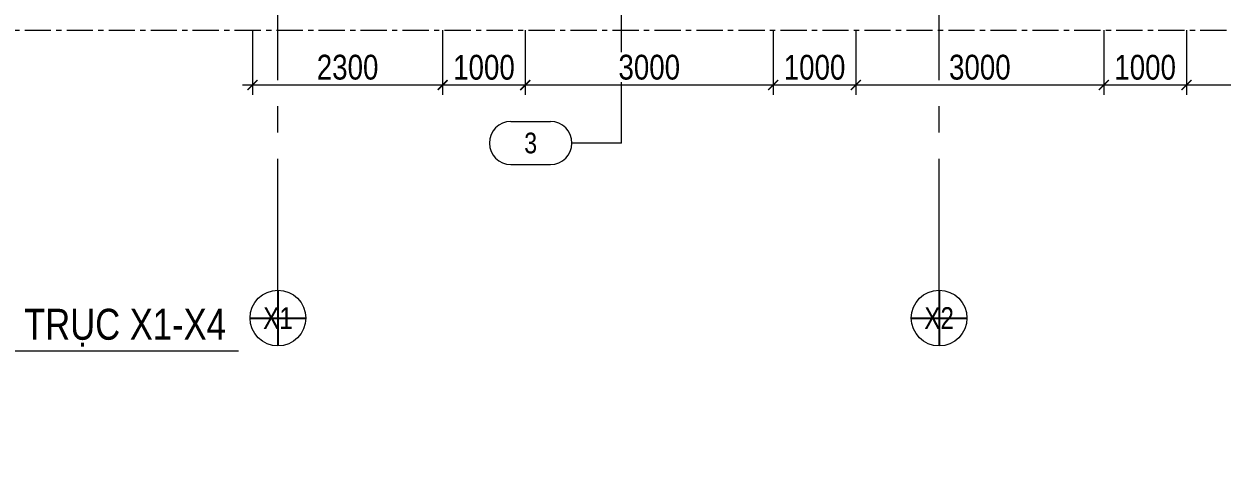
# Model space of a CAD drawing. Header units: millimetres. Extents: x -547695 to 905972, y -1055718 to 167349.
# Drawn here: x -531365 to -516869, y -1005289 to -999933 of the extents above; entities that cross this region are included whole.
import ezdxf
from ezdxf.enums import TextEntityAlignment as Align
from ezdxf.xclip import XClip

# ---------------------------------------------------------------- set-up
doc = ezdxf.new("R2010")
doc.units = ezdxf.units.MM
doc.header["$XCLIPFRAME"] = 0
doc.linetypes.add('$0$BASE-A0$0$HIDDEN', pattern=[0.375, 0.25, -0.125])
doc.linetypes.add('CENTER', pattern=[50.8, 31.75, -6.35, 6.35, -6.35])
doc.layers.get('DEFPOINTS').update_dxf_attribs({"color": 1, "lineweight": 25})
for name, color, linetype, lineweight in [('A-DIMS', 8, 'Continuous', 9), ('A-GRID', 250, 'CENTER', 15), ('A-HEVY', 111, 'Continuous', 35), ('A-PATT', 252, 'Continuous', 9), ('A-SYMBOLS', 10, 'Continuous', 13), ('A-WALL-INT', 31, 'Continuous', 9)]:
    doc.layers.add(name, color=color, linetype=linetype, lineweight=lineweight)
doc.styles.add('VTK _ Arial_2.5 mm', font='arial.ttf', dxfattribs={"width": 0.8})
doc.styles.add('VTK_Arial', font='arial.ttf', dxfattribs={"width": 0.8})
doc.styles.add('VTK_Arial_3.5 mm', font='arial.ttf', dxfattribs={"width": 0.8, "height": 3.5})
doc.dimstyles.new('A-2.5-DIM120', dxfattribs={"dimscale": 120, "dimtxt": 2.5, "dimasz": 1, "dimexe": 1, "dimexo": 0, "dimgap": 0.5, "dimtad": 1, "dimdec": 0, "dimzin": 12, "dimdsep": 46, "dimtxsty": 'VTK_Arial', "dimblk": 'ARCHTICK', "dimcen": 0, "dimdle": 1, "dimclrd": 256, "dimclre": 256, "dimclrt": 7, "dimadec": 1, "dimazin": 3, "dimtfac": 1, "dimtdec": 0, "dimtmove": 0, "dimatfit": 2, "dimfxl": 20, "dimtfill": 1, "dimtolj": 1, "dimtzin": 0, "dimlwd": -1, "dimlwe": -1, "dimarcsym": 0})

# ---------------------------------------------------------------- blocks, each defined once
blk = doc.blocks.new('E56U67')
at = {"layer": 'A-GRID', "ltscale": 10}
blk.add_lwpolyline([(-889.9, -5500), (36929.7, -5500)], dxfattribs=at)
blk = doc.blocks.new('*U334')
blk.add_wipeout([(4.5, 0), (4.46, -0.56), (4.36, -1.12), (4.18, -1.66), (3.94, -2.17), (3.64, -2.65), (3.28, -3.08), (2.87, -3.47), (2.41, -3.8), (1.92, -4.07), (1.39, -4.28), (0.84, -4.42), (0.28, -4.49), (-0.28, -4.49), (-0.84, -4.42), (-1.39, -4.28), (-1.92, -4.07), (-2.41, -3.8), (-2.87, -3.47), (-3.28, -3.08), (-3.64, -2.65), (-3.94, -2.17), (-4.18, -1.66), (-4.36, -1.12), (-4.46, -0.56), (-4.5, 0), (-4.46, 0.56), (-4.36, 1.12), (-4.18, 1.66), (-3.94, 2.17), (-3.64, 2.65), (-3.28, 3.08), (-2.87, 3.47), (-2.41, 3.8), (-1.92, 4.07), (-1.39, 4.28), (-0.84, 4.42), (-0.28, 4.49), (0.28, 4.49), (0.84, 4.42), (1.39, 4.28), (1.92, 4.07), (2.41, 3.8), (2.87, 3.47), (3.28, 3.08), (3.64, 2.65), (3.94, 2.17), (4.18, 1.66), (4.36, 1.12), (4.46, 0.56)])
blk.add_circle((0, 0), 4.5)
at = {"layer": 'DEFPOINTS', "color": 250}
for p, q in [((0, 4.5), (0, -4.5)), ((-4.5, 0), (4.5, 0))]:
    blk.add_line(p, q, dxfattribs=at)
at = {"color": 7, "style": 'VTK_Arial_3.5 mm', "width": 0.8}
blk.add_attdef('X12', text='', height=3.5, dxfattribs=at).set_placement((0, 0), align=Align.MIDDLE_CENTER)
blk = doc.blocks.new('*U335')
blk.add_wipeout([(4.5, 0), (4.46, -0.56), (4.36, -1.12), (4.18, -1.66), (3.94, -2.17), (3.64, -2.65), (3.28, -3.08), (2.87, -3.47), (2.41, -3.8), (1.92, -4.07), (1.39, -4.28), (0.84, -4.42), (0.28, -4.49), (-0.28, -4.49), (-0.84, -4.42), (-1.39, -4.28), (-1.92, -4.07), (-2.41, -3.8), (-2.87, -3.47), (-3.28, -3.08), (-3.64, -2.65), (-3.94, -2.17), (-4.18, -1.66), (-4.36, -1.12), (-4.46, -0.56), (-4.5, 0), (-4.46, 0.56), (-4.36, 1.12), (-4.18, 1.66), (-3.94, 2.17), (-3.64, 2.65), (-3.28, 3.08), (-2.87, 3.47), (-2.41, 3.8), (-1.92, 4.07), (-1.39, 4.28), (-0.84, 4.42), (-0.28, 4.49), (0.28, 4.49), (0.84, 4.42), (1.39, 4.28), (1.92, 4.07), (2.41, 3.8), (2.87, 3.47), (3.28, 3.08), (3.64, 2.65), (3.94, 2.17), (4.18, 1.66), (4.36, 1.12), (4.46, 0.56)])
blk.add_circle((0, 0), 4.5)
at = {"layer": 'DEFPOINTS', "color": 250}
for p, q in [((0, 4.5), (0, -4.5)), ((-4.5, 0), (4.5, 0))]:
    blk.add_line(p, q, dxfattribs=at)
at = {"color": 7, "style": 'VTK_Arial_3.5 mm', "width": 0.8}
blk.add_attdef('X12', text='', height=3.5, dxfattribs=at).set_placement((0, 0), align=Align.MIDDLE_CENTER)
blk = doc.blocks.new('ru6')
at = {"layer": 'A-GRID', "ltscale": 50}
for points in [[(0, 0), (0, 12378.5)], [(8000, 0), (8000, 12378.5)]]:
    blk.add_lwpolyline(points, dxfattribs=at)
at = {"layer": 'A-SYMBOLS', "xscale": 74.91082045184334, "yscale": 74.91082045184334, "zscale": 74.91082045184334}
for name, p, values in [('*U334', (0, -337.1), {'X12': 'X1'}), ('*U335', (8000, -337.1), {'X12': 'X2'})]:
    blk.add_blockref(name, p, dxfattribs=at).add_auto_attribs(values)
blk = doc.blocks.new('ERYUJH76Y')
at = {"layer": 'A-GRID', "ltscale": 50}
for points in [[(1300, 3348), (1300, 25452)], [(-24000, 3348), (-24000, 25008)], [(0, 3348), (0, 25008)]]:
    blk.add_lwpolyline(points, dxfattribs=at)
blk = doc.blocks.new('RHRTHRHRT')
at = {"layer": 'A-PATT', "transparency": 33554620}
h = blk.add_hatch(dxfattribs=at)
h.set_pattern_fill('ANSI37', color=256, scale=20)
h.set_pattern_definition([(45, (-12900, -14800), (-44.90128, 44.90128), []), (135, (-12900, -14800), (-44.90128, -44.90128), [])])
h.paths.add_polyline_path([(-100, -4567), (-200, -4567), (-200, -14800), (-100, -14800)])
h.paths.add_polyline_path([(0, -500), (-24900, -500), (-24900, -400), (0, -400)])
h.paths.add_polyline_path([(-100, -2115), (-200, -2115), (-200, -500), (-100, -500)])
at = {"layer": 'A-WALL-INT'}
blk.add_lwpolyline([(-100, -4567), (-200, -4567), (-200, -14800), (-100, -14800)], close=True, dxfattribs=at)
at = {"layer": 'DEFPOINTS', "linetype": '$0$BASE-A0$0$HIDDEN', "ltscale": 500}
blk.add_lwpolyline([(-25550, -50), (0, -50), (0, -15050), (-25550, -15050)], close=True, dxfattribs=at)
at = {"layer": 'A-GRID'}
ref = blk.add_blockref('ERYUJH76Y', (-1300, -21728), dxfattribs=at)
XClip(ref).set_block_clipping_path([(-32069.3798585372, 5005.1306604635), (6367.1031573832, 26504.5361301411)])
blk = doc.blocks.new('*U123')
for p, q in [((0, 0), (-14.5, 0)), ((66.72, 0), (0, 0))]:
    blk.add_line(p, q)
blk.add_circle((-8.5, 0), 6)
at = {"color": 7, "style": 'VTK_Arial', "width": 0.8}
blk.add_attdef('SECTION', (0, 1.86), '', height=5, dxfattribs=at)
blk.add_attdef('MARK', text='', height=3.5, dxfattribs=at).set_placement((-8.59, 0.99), align=Align.CENTER)
at = {"color": 7, "linetype": 'Continuous', "style": 'VTK_Arial', "width": 0.8}
blk.add_attdef('REF', text='', height=2.5, dxfattribs=at).set_placement((-8.49, -3.75), align=Align.CENTER)
at = {"color": 7, "linetype": 'Continuous', "style": 'VTK_Arial', "width": 0.8, "flags": 8}
blk.add_attdef('SCALE-I', (0, -4.25), '', height=2.5, dxfattribs=at)
blk = doc.blocks.new('_ARCHTICK')
at = {"color": 0, "linetype": 'ByBlock', "const_width": 0.15}
blk.add_lwpolyline([(-0.5, -0.5), (0.5, 0.5)], dxfattribs=at)
blk = doc.blocks.new('*D449')
at = {"layer": 'A-DIMS', "transparency": 16777216}
for p, q in [((-518299, -1000008), (-518299, -1000791)), ((-517299, -1000008), (-517299, -1000791)), ((-517179, -1000671), (-518419, -1000671))]:
    blk.add_line(p, q, dxfattribs=at)
at = {"layer": 'DEFPOINTS', "color": 0, "transparency": 16777216}
for p in [(-518299, -1000008), (-517299, -1000008), (-518299, -1000671)]:
    blk.add_point(p, dxfattribs=at)
at = {"layer": 'A-DIMS', "transparency": 16777216, "xscale": 120, "yscale": 120, "zscale": 120, "rotation": 180}
blk.add_blockref('_ARCHTICK', (-518299, -1000671), dxfattribs=at)
at = {"layer": 'A-DIMS', "transparency": 16777216, "xscale": 120, "yscale": 120, "zscale": 120}
blk.add_blockref('_ARCHTICK', (-517299, -1000671), dxfattribs=at)
at = {"layer": 'A-DIMS', "color": 7, "transparency": 16777216, "insert": (-517799, -1000458), "char_height": 300, "attachment_point": 5, "style": 'VTK_Arial', "bg_fill": 3, "box_fill_scale": 1.1, "bg_fill_color": 257, "bg_fill_transparency": 0}
blk.add_mtext('\\A1;1000', dxfattribs=at)
blk = doc.blocks.new('*D450')
at = {"layer": 'A-DIMS', "transparency": 16777216}
for p, q in [((-517299, -1000008), (-517299, -1000791)), ((-514299, -1000008), (-514299, -1000791)), ((-514179, -1000671), (-517419, -1000671))]:
    blk.add_line(p, q, dxfattribs=at)
at = {"layer": 'DEFPOINTS', "color": 0, "transparency": 16777216}
for p in [(-517299, -1000008), (-514299, -1000008), (-517299, -1000671)]:
    blk.add_point(p, dxfattribs=at)
at = {"layer": 'A-DIMS', "transparency": 16777216, "xscale": 120, "yscale": 120, "zscale": 120, "rotation": 180}
blk.add_blockref('_ARCHTICK', (-517299, -1000671), dxfattribs=at)
at = {"layer": 'A-DIMS', "transparency": 16777216, "xscale": 120, "yscale": 120, "zscale": 120}
blk.add_blockref('_ARCHTICK', (-514299, -1000671), dxfattribs=at)
at = {"layer": 'A-DIMS', "color": 7, "transparency": 16777216, "insert": (-515799, -1000457), "char_height": 300, "attachment_point": 5, "style": 'VTK_Arial', "bg_fill": 3, "box_fill_scale": 1.1, "bg_fill_color": 257, "bg_fill_transparency": 0}
blk.add_mtext('\\A1;3000', dxfattribs=at)
blk = doc.blocks.new('*D451')
at = {"layer": 'A-DIMS', "transparency": 16777216}
for p, q in [((-522299, -1000008), (-522299, -1000791)), ((-521299, -1000008), (-521299, -1000791)), ((-521179, -1000671), (-522419, -1000671))]:
    blk.add_line(p, q, dxfattribs=at)
at = {"layer": 'DEFPOINTS', "color": 0, "transparency": 16777216}
for p in [(-522299, -1000008), (-521299, -1000008), (-522299, -1000671)]:
    blk.add_point(p, dxfattribs=at)
at = {"layer": 'A-DIMS', "transparency": 16777216, "xscale": 120, "yscale": 120, "zscale": 120, "rotation": 180}
blk.add_blockref('_ARCHTICK', (-522299, -1000671), dxfattribs=at)
at = {"layer": 'A-DIMS', "transparency": 16777216, "xscale": 120, "yscale": 120, "zscale": 120}
blk.add_blockref('_ARCHTICK', (-521299, -1000671), dxfattribs=at)
at = {"layer": 'A-DIMS', "color": 7, "transparency": 16777216, "insert": (-521799, -1000458), "char_height": 300, "attachment_point": 5, "style": 'VTK_Arial', "bg_fill": 3, "box_fill_scale": 1.1, "bg_fill_color": 257, "bg_fill_transparency": 0}
blk.add_mtext('\\A1;1000', dxfattribs=at)
blk = doc.blocks.new('*D452')
at = {"layer": 'A-DIMS', "transparency": 16777216}
for p, q in [((-521299, -1000008), (-521299, -1000791)), ((-518299, -1000008), (-518299, -1000791)), ((-518179, -1000671), (-521419, -1000671))]:
    blk.add_line(p, q, dxfattribs=at)
at = {"layer": 'DEFPOINTS', "color": 0, "transparency": 16777216}
for p in [(-521299, -1000008), (-518299, -1000008), (-521299, -1000671)]:
    blk.add_point(p, dxfattribs=at)
at = {"layer": 'A-DIMS', "transparency": 16777216, "xscale": 120, "yscale": 120, "zscale": 120, "rotation": 180}
blk.add_blockref('_ARCHTICK', (-521299, -1000671), dxfattribs=at)
at = {"layer": 'A-DIMS', "transparency": 16777216, "xscale": 120, "yscale": 120, "zscale": 120}
blk.add_blockref('_ARCHTICK', (-518299, -1000671), dxfattribs=at)
at = {"layer": 'A-DIMS', "color": 7, "transparency": 16777216, "insert": (-519799, -1000457), "char_height": 300, "attachment_point": 5, "style": 'VTK_Arial', "bg_fill": 3, "box_fill_scale": 1.1, "bg_fill_color": 257, "bg_fill_transparency": 0}
blk.add_mtext('\\A1;3000', dxfattribs=at)
blk = doc.blocks.new('*D453')
at = {"layer": 'A-DIMS', "transparency": 16777216}
for p, q in [((-526299, -1000008), (-526299, -1000791)), ((-525299, -1000008), (-525299, -1000791)), ((-525179, -1000671), (-526419, -1000671))]:
    blk.add_line(p, q, dxfattribs=at)
at = {"layer": 'DEFPOINTS', "color": 0, "transparency": 16777216}
for p in [(-526299, -1000008), (-525299, -1000008), (-526299, -1000671)]:
    blk.add_point(p, dxfattribs=at)
at = {"layer": 'A-DIMS', "transparency": 16777216, "xscale": 120, "yscale": 120, "zscale": 120, "rotation": 180}
blk.add_blockref('_ARCHTICK', (-526299, -1000671), dxfattribs=at)
at = {"layer": 'A-DIMS', "transparency": 16777216, "xscale": 120, "yscale": 120, "zscale": 120}
blk.add_blockref('_ARCHTICK', (-525299, -1000671), dxfattribs=at)
at = {"layer": 'A-DIMS', "color": 7, "transparency": 16777216, "insert": (-525799, -1000458), "char_height": 300, "attachment_point": 5, "style": 'VTK_Arial', "bg_fill": 3, "box_fill_scale": 1.1, "bg_fill_color": 257, "bg_fill_transparency": 0}
blk.add_mtext('\\A1;1000', dxfattribs=at)
blk = doc.blocks.new('*D454')
at = {"layer": 'A-DIMS', "transparency": 16777216}
for p, q in [((-525299, -1000008), (-525299, -1000791)), ((-522299, -1000008), (-522299, -1000791)), ((-522179, -1000671), (-525419, -1000671))]:
    blk.add_line(p, q, dxfattribs=at)
at = {"layer": 'DEFPOINTS', "color": 0, "transparency": 16777216}
for p in [(-525299, -1000008), (-522299, -1000008), (-525299, -1000671)]:
    blk.add_point(p, dxfattribs=at)
at = {"layer": 'A-DIMS', "transparency": 16777216, "xscale": 120, "yscale": 120, "zscale": 120, "rotation": 180}
blk.add_blockref('_ARCHTICK', (-525299, -1000671), dxfattribs=at)
at = {"layer": 'A-DIMS', "transparency": 16777216, "xscale": 120, "yscale": 120, "zscale": 120}
blk.add_blockref('_ARCHTICK', (-522299, -1000671), dxfattribs=at)
at = {"layer": 'A-DIMS', "color": 7, "transparency": 16777216, "insert": (-523799, -1000457), "char_height": 300, "attachment_point": 5, "style": 'VTK_Arial', "bg_fill": 3, "box_fill_scale": 1.1, "bg_fill_color": 257, "bg_fill_transparency": 0}
blk.add_mtext('\\A1;3000', dxfattribs=at)
blk = doc.blocks.new('*D455')
at = {"layer": 'A-DIMS', "transparency": 16777216}
for p, q in [((-528600, -1000008), (-528600, -1000791)), ((-526299, -1000008), (-526299, -1000791)), ((-526179, -1000671), (-528720, -1000671))]:
    blk.add_line(p, q, dxfattribs=at)
at = {"layer": 'DEFPOINTS', "color": 0, "transparency": 16777216}
for p in [(-528600, -1000008), (-526299, -1000008), (-528600, -1000671)]:
    blk.add_point(p, dxfattribs=at)
at = {"layer": 'A-DIMS', "transparency": 16777216, "xscale": 120, "yscale": 120, "zscale": 120, "rotation": 180}
blk.add_blockref('_ARCHTICK', (-528600, -1000671), dxfattribs=at)
at = {"layer": 'A-DIMS', "transparency": 16777216, "xscale": 120, "yscale": 120, "zscale": 120}
blk.add_blockref('_ARCHTICK', (-526299, -1000671), dxfattribs=at)
at = {"layer": 'A-DIMS', "color": 7, "transparency": 16777216, "insert": (-527449, -1000457), "char_height": 300, "attachment_point": 5, "style": 'VTK_Arial', "bg_fill": 3, "box_fill_scale": 1.1, "bg_fill_color": 257, "bg_fill_transparency": 0}
blk.add_mtext('\\A1;2300', dxfattribs=at)
blk = doc.blocks.new('*U292')
blk.add_lwpolyline([(11, 0), (11, 14.39), (11, 16.98)])
blk.add_wipeout([(2.4, 2.6), (3.7, 2.25), (4.65, 1.3), (5, 0), (4.65, -1.3), (3.7, -2.25), (2.4, -2.6), (-2.4, -2.6), (-3.7, -2.25), (-4.65, -1.3), (-5, 0), (-4.65, 1.3), (-3.7, 2.25), (-2.4, 2.6)])
for points in [[(-2.4, 2.6), (2.4, 2.6)], [(11, 0), (5, 0)], [(-2.4, -2.6), (2.4, -2.6)]]:
    blk.add_lwpolyline(points)
for centre, start, end in [((-2.4, 0), 90, 270), ((2.4, 0), 270, 90)]:
    blk.add_arc(centre, 2.6, start, end)
at = {"color": 7, "style": 'VTK _ Arial_2.5 mm', "width": 0.8, "flags": 8}
blk.add_attdef('SYMBOL', text='', height=2.5, dxfattribs=at).set_placement((0, 0), align=Align.MIDDLE_CENTER)

msp = doc.modelspace()

# ---------------------------------------------------------------- block references
at = {"layer": 'A-HEVY'}
msp.add_blockref('E56U67', (-533513.9, -994507.6), dxfattribs=at)
ref = msp.add_blockref('RHRTHRHRT', (-493746.5, -1006952.8), dxfattribs=at)
XClip(ref).set_block_clipping_path([(-28215.4999999999, -9807.4999999999), (-23801.4999999999, 596.5000000001)])
ref = msp.add_blockref('RHRTHRHRT', (-524808.9, -998855.7), dxfattribs=at)
XClip(ref).set_block_clipping_path([(-3544.5910186522, -16880.7335869387), (617.7701081213, -14399.5472302057)])
at = {"layer": 'A-SYMBOLS'}
ref = msp.add_blockref('*U123', (-533767.1, -1003889.5), dxfattribs=dict(at, xscale=74.91082045184334, yscale=74.91082045184334, zscale=74.91082045184334))
ref.add_attrib('SECTION', 'MẶT ĐỨNG TRỤC X1-X4', (-533767.1, -1003750.5), dxfattribs={"layer": '0', "color": 7, "height": 374.554, "style": 'VTK_Arial', "width": 0.8})
ref.add_attrib('REF', '-', dxfattribs={"layer": '0', "color": 7, "linetype": 'Continuous', "height": 187.3, "style": 'VTK_Arial', "width": 0.8}).set_placement((-534403.2, -1004170.8), align=Align.CENTER)
ref.add_attrib('MARK', '1', dxfattribs={"layer": '0', "color": 7, "height": 262.2, "style": 'VTK_Arial', "width": 0.8}).set_placement((-534410.4, -1003815.6), align=Align.CENTER)

# ---------------------------------------------------------------- next in the draw order: block references
at = {"layer": 'A-HEVY'}
msp.add_blockref('ru6', (-528291.7, -1003150.9), dxfattribs=at)

# ---------------------------------------------------------------- next in the draw order: block references
at = {"layer": 'A-SYMBOLS', "xscale": 100, "yscale": 100, "zscale": 100}
msp.add_blockref('*U292', (-525233.9, -1001372), dxfattribs=at).add_auto_attribs({'SYMBOL': '3'})

# ---------------------------------------------------------------- next in the draw order: dimensions: what is measured, and where the dimension line sits
at = {"layer": 'A-DIMS'}
for base, p1, p2, picture, middle in [((-522299.2, -1000670.7), (-521299.2, -1000007.6), (-522299.2, -1000007.6), '*D451', (-521799.2, -1000457.6)), ((-518299.2, -1000670.7), (-517299.2, -1000007.6), (-518299.2, -1000007.6), '*D449', (-517799.2, -1000457.6))]:
    dim = msp.add_linear_dim(base=base, p1=p1, p2=p2, dimstyle='A-2.5-DIM120', override={"dimpost": '\\X', "dimtmove": 1}, dxfattribs=at)
    dim.commit()
    dim.dimension.update_dxf_attribs({"geometry": picture, "text_midpoint": middle})

# ---------------------------------------------------------------- next in the draw order: dimensions: what is measured, and where the dimension line sits
for base, p1, p2, picture, middle in [((-526299.2, -1000670.7), (-525299.2, -1000007.6), (-526299.2, -1000007.6), '*D453', (-525799.2, -1000457.6)), ((-521299.2, -1000670.7), (-518299.2, -1000007.6), (-521299.2, -1000007.6), '*D452', (-519799.2, -1000457.5)), ((-517299.2, -1000670.7), (-514299.2, -1000007.6), (-517299.2, -1000007.6), '*D450', (-515799.2, -1000457.5))]:
    dim = msp.add_linear_dim(base=base, p1=p1, p2=p2, dimstyle='A-2.5-DIM120', override={"dimpost": '\\X', "dimtmove": 1}, dxfattribs=at)
    dim.commit()
    dim.dimension.update_dxf_attribs({"geometry": picture, "text_midpoint": middle})

# ---------------------------------------------------------------- next in the draw order: dimensions: what is measured, and where the dimension line sits
for base, p1, p2, picture, middle in [((-528599.7049681, -1000670.7344494), (-526299.2049693, -1000007.5604172), (-528599.7049681, -1000007.5604172), '*D455', (-527449.4549687, -1000457.4602339)), ((-525299.2, -1000670.7), (-522299.2, -1000007.6), (-525299.2, -1000007.6), '*D454', (-523799.2, -1000457.5))]:
    dim = msp.add_linear_dim(base=base, p1=p1, p2=p2, dimstyle='A-2.5-DIM120', override={"dimpost": '\\X', "dimtmove": 1}, dxfattribs=at)
    dim.commit()
    dim.dimension.update_dxf_attribs({"geometry": picture, "text_midpoint": middle})

doc.saveas('drawing.dxf')
